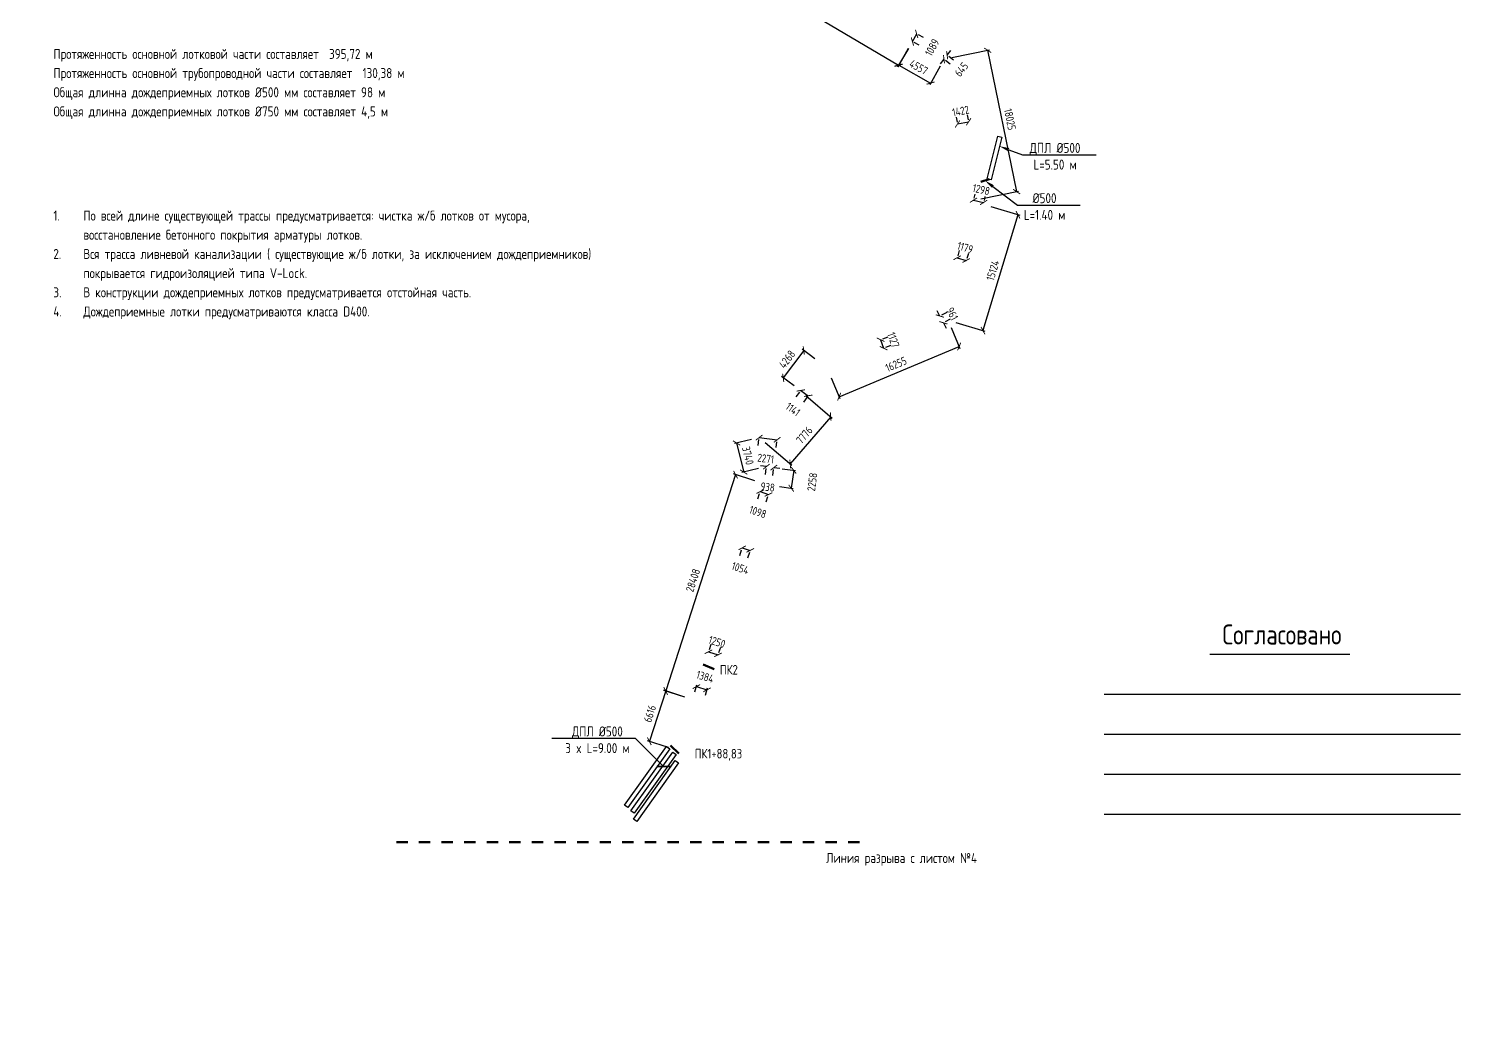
# Model space of a CAD drawing. Header units: millimetres. Extents: x 0 to 24353794, y -11289 to 22795266.
# Drawn here: x 24170700 to 24349576, y 22539837 to 22663999 of the extents above; entities that cross this region are included whole.
import ezdxf
from ezdxf import colors
from ezdxf.entities.mleader import LeaderData, LeaderLine
from ezdxf.math import Vec2, Vec3

# ---------------------------------------------------------------- set-up
doc = ezdxf.new("R2010")
doc.units = ezdxf.units.MM
doc.linetypes.add('Штриховая', pattern=[2822.222233, 1411.111116, -1411.111116])
for name, color, linetype, lineweight in [('В1', 140, 'Continuous', 40), ('Лотки К2', 30, 'Continuous', 30), ('Пикеты', 1, 'Continuous', 60), ('Труба К2', 7, 'Continuous', 60)]:
    doc.layers.add(name, color=color, linetype=linetype, lineweight=lineweight)
doc.layers.add('Выноски', color=7, linetype='Continuous')
doc.layers.add('ШРИФТЫ', color=7, linetype='Continuous')
doc.styles.add('GOST 2.304', font='GOST_type.ttf')
doc.styles.get("Standard").update_dxf_attribs({"font": 'arial.ttf'})
doc.dimstyles.new('STANDARD$0', dxfattribs={"dimscale": 100, "dimtxt": 2.5, "dimasz": 1, "dimexe": 0.5, "dimexo": 2, "dimgap": 1, "dimtad": 1, "dimdec": 0, "dimzin": 0, "dimdsep": 46, "dimtxsty": 'Standard', "dimblk1": 'OBLIQUE', "dimblk2": 'OBLIQUE', "dimsah": 1, "dimcen": 2, "dimadec": 0, "dimazin": 0, "dimtfac": 1, "dimtdec": 4, "dimtofl": 0, "dimtmove": 2, "dimatfit": 3, "dimldrblk": 'OBLIQUE', "dimfxl": 1, "dimtolj": 1, "dimtzin": 0, "dimarcsym": 0})

# ---------------------------------------------------------------- blocks, each defined once
blk = doc.blocks.new('_ArchTick')
at = {"color": 0, "linetype": 'ByBlock', "const_width": 0.15}
blk.add_lwpolyline([(-0.5, -0.5), (0.5, 0.5)], dxfattribs=at)
blk = doc.blocks.new('*D16')
at = {"color": 0, "lineweight": -2, "transparency": 16777216}
for p, q in [((24281120, 22662389), (24281648, 22663341)), ((24281968, 22661919), (24281339, 22662268)), ((24282495, 22662872), (24281867, 22663220))]:
    blk.add_line(p, q, dxfattribs=at)
at = {"color": 0, "lineweight": -2, "transparency": 16777216, "xscale": 750.0000000000001, "yscale": 750.0000000000001, "zscale": 750.0000000000001}
for p, rotation in [((24281648, 22663341), 61.02626521544851), ((24281120, 22662389), 241.0262652154485)]:
    blk.add_blockref('_ArchTick', p, dxfattribs=dict(at, rotation=rotation))
at = {"color": 0, "transparency": 16777216, "insert": (24283573, 22661653), "char_height": 1000, "attachment_point": 5, "rotation": 61.02627, "style": 'GOST 2.304'}
blk.add_mtext('\\A1;1089', dxfattribs=at)
blk = doc.blocks.new('_Oblique')
at = {"color": 0, "linetype": 'ByBlock', "lineweight": -2}
blk.add_line((-0.5, -0.5), (0.5, 0.5), dxfattribs=at)
blk = doc.blocks.new('*D17')
at = {"color": 0, "lineweight": -2, "transparency": 16777216}
for p, q in [((24285062, 22660176), (24284602, 22659583)), ((24285848, 22659566), (24285259, 22660023)), ((24285457, 22660686), (24285917, 22661278)), ((24286244, 22660076), (24285655, 22660532))]:
    blk.add_line(p, q, dxfattribs=at)
at = {"color": 0, "lineweight": -2, "transparency": 16777216, "xscale": 750.0000000000001, "yscale": 750.0000000000001, "zscale": 750.0000000000001}
for p, rotation in [((24285062, 22660176), 52.19922218006083), ((24285457, 22660686), 232.1992221800609)]:
    blk.add_blockref('_ArchTick', p, dxfattribs=dict(at, rotation=rotation))
at = {"color": 0, "transparency": 16777216, "insert": (24287237, 22658897), "char_height": 1000, "attachment_point": 5, "rotation": 52.19922, "style": 'GOST 2.304'}
blk.add_mtext('\\A1;645', dxfattribs=at)
blk = doc.blocks.new('*D18')
at = {"color": 0, "lineweight": -2, "transparency": 16777216}
for p, q in [((24286576, 22652948), (24286700, 22652331)), ((24287970, 22653230), (24288094, 22652612)), ((24286750, 22652086), (24288144, 22652367))]:
    blk.add_line(p, q, dxfattribs=at)
at = {"color": 0, "lineweight": -2, "transparency": 16777216, "xscale": 750.0000000000001, "yscale": 750.0000000000001, "zscale": 750.0000000000001}
for p, rotation in [((24288144, 22652367), 11.40677586926352), ((24286750, 22652086), 191.4067758692635)]:
    blk.add_blockref('_ArchTick', p, dxfattribs=dict(at, rotation=rotation))
at = {"color": 0, "transparency": 16777216, "insert": (24287150, 22653698), "char_height": 1000, "attachment_point": 5, "rotation": 11.40678, "style": 'GOST 2.304'}
blk.add_mtext('\\A1;1422', dxfattribs=at)
blk = doc.blocks.new('*D19')
at = {"color": 0, "lineweight": -2, "transparency": 16777216}
for p, q in [((24288750, 22642571), (24290016, 22642285)), ((24288919, 22643318), (24288806, 22642815)), ((24290185, 22643032), (24290072, 22642529))]:
    blk.add_line(p, q, dxfattribs=at)
at = {"color": 0, "lineweight": -2, "transparency": 16777216, "xscale": 750.0000000000001, "yscale": 750.0000000000001, "zscale": 750.0000000000001}
for p, rotation in [((24288750, 22642571), 167.2700864180438), ((24290016, 22642285), 347.2700864180438)]:
    blk.add_blockref('_ArchTick', p, dxfattribs=dict(at, rotation=rotation))
at = {"color": 0, "transparency": 16777216, "insert": (24289714, 22643892), "char_height": 1000, "attachment_point": 5, "rotation": 347.27009, "style": 'GOST 2.304'}
blk.add_mtext('\\A1;1298', dxfattribs=at)
blk = doc.blocks.new('*D20')
at = {"color": 0, "lineweight": -2, "transparency": 16777216}
for p, q in [((24286706, 22635370), (24287834, 22635028)), ((24286977, 22636265), (24286778, 22635610)), ((24288105, 22635923), (24287907, 22635268))]:
    blk.add_line(p, q, dxfattribs=at)
at = {"color": 0, "lineweight": -2, "transparency": 16777216, "xscale": 750.0000000000001, "yscale": 750.0000000000001, "zscale": 750.0000000000001}
for p, rotation in [((24286706, 22635370), 163.1334696628448), ((24287834, 22635028), 343.1334696628448)]:
    blk.add_blockref('_ArchTick', p, dxfattribs=dict(at, rotation=rotation))
at = {"color": 0, "transparency": 16777216, "insert": (24287705, 22636636), "char_height": 1000, "attachment_point": 5, "rotation": 343.13347, "style": 'GOST 2.304'}
blk.add_mtext('\\A1;1179', dxfattribs=at)
blk = doc.blocks.new('*D21')
at = {"color": 0, "lineweight": -2, "transparency": 16777216}
for p, q in [((24284541, 22628093), (24284190, 22628756)), ((24285404, 22628550), (24284762, 22628210)), ((24284990, 22627244), (24285341, 22626581)), ((24285853, 22627700), (24285211, 22627361))]:
    blk.add_line(p, q, dxfattribs=at)
at = {"color": 0, "lineweight": -2, "transparency": 16777216, "xscale": 750.0000000000001, "yscale": 750.0000000000001, "zscale": 750.0000000000001}
for p, rotation in [((24284541, 22628093), 297.8898632107067), ((24284990, 22627244), 117.8898632107068)]:
    blk.add_blockref('_ArchTick', p, dxfattribs=dict(at, rotation=rotation))
at = {"color": 0, "transparency": 16777216, "insert": (24286092, 22628370), "char_height": 1000, "attachment_point": 5, "rotation": 297.88986, "style": 'GOST 2.304'}
blk.add_mtext('\\A1;961', dxfattribs=at)
blk = doc.blocks.new('*D22')
at = {"color": 0, "lineweight": -2, "transparency": 16777216}
for p, q in [((24277137, 22625132), (24277515, 22624070)), ((24278053, 22625458), (24277373, 22625216)), ((24278430, 22624396), (24277751, 22624154))]:
    blk.add_line(p, q, dxfattribs=at)
at = {"color": 0, "lineweight": -2, "transparency": 16777216, "xscale": 750.0000000000001, "yscale": 750.0000000000001, "zscale": 750.0000000000001}
for p, rotation in [((24277137, 22625132), 109.5762477072128), ((24277515, 22624070), 289.5762477072128)]:
    blk.add_blockref('_ArchTick', p, dxfattribs=dict(at, rotation=rotation))
at = {"color": 0, "transparency": 16777216, "insert": (24278740, 22625104), "char_height": 1000, "attachment_point": 5, "rotation": 289.57625, "style": 'GOST 2.304'}
blk.add_mtext('\\A1;1127', dxfattribs=at)
blk = doc.blocks.new('*D23')
at = {"color": 0, "lineweight": -2, "transparency": 16777216}
for p, q in [((24266603, 22617982), (24267036, 22618589)), ((24267181, 22618793), (24268110, 22618131)), ((24267531, 22617320), (24267964, 22617927))]:
    blk.add_line(p, q, dxfattribs=at)
at = {"color": 0, "lineweight": -2, "transparency": 16777216, "xscale": 750.0000000000001, "yscale": 750.0000000000001, "zscale": 750.0000000000001}
for p, rotation in [((24267181, 22618793), 144.5166799097539), ((24268110, 22618131), 324.5166799097539)]:
    blk.add_blockref('_ArchTick', p, dxfattribs=dict(at, rotation=rotation))
at = {"color": 0, "transparency": 16777216, "insert": (24266193, 22616425), "char_height": 1000, "attachment_point": 5, "rotation": 324.51668, "style": 'GOST 2.304'}
blk.add_mtext('\\A1;1141', dxfattribs=at)
blk = doc.blocks.new('*D24')
at = {"color": 0, "lineweight": -2, "transparency": 16777216}
for p, q in [((24261851, 22611932), (24261939, 22612658)), ((24261970, 22612906), (24264224, 22612632)), ((24264105, 22611658), (24264194, 22612384))]:
    blk.add_line(p, q, dxfattribs=at)
at = {"color": 0, "lineweight": -2, "transparency": 16777216, "xscale": 750.0000000000001, "yscale": 750.0000000000001, "zscale": 750.0000000000001}
for p, rotation in [((24261970, 22612906), 173.058284002889), ((24264224, 22612632), 353.058284002889)]:
    blk.add_blockref('_ArchTick', p, dxfattribs=dict(at, rotation=rotation))
at = {"color": 0, "transparency": 16777216, "insert": (24262794, 22610285), "char_height": 1000, "attachment_point": 5, "rotation": 353.05828, "style": 'GOST 2.304'}
blk.add_mtext('\\A1;2271', dxfattribs=at)
blk = doc.blocks.new('*D25')
at = {"color": 0, "lineweight": -2, "transparency": 16777216}
for p, q in [((24262869, 22609270), (24262125, 22609360)), ((24262750, 22608290), (24262839, 22609022)), ((24263682, 22608177), (24263771, 22608908)), ((24263801, 22609156), (24264545, 22609066))]:
    blk.add_line(p, q, dxfattribs=at)
at = {"color": 0, "lineweight": -2, "transparency": 16777216, "xscale": 750.0000000000001, "yscale": 750.0000000000001, "zscale": 750.0000000000001}
for p, rotation in [((24262869, 22609270), 353.0582840029051), ((24263801, 22609156), 173.0582840029052)]:
    blk.add_blockref('_ArchTick', p, dxfattribs=dict(at, rotation=rotation))
at = {"color": 0, "transparency": 16777216, "insert": (24263033, 22606729), "char_height": 1000, "attachment_point": 5, "rotation": 353.05828, "style": 'GOST 2.304'}
blk.add_mtext('\\A1;938', dxfattribs=at)
blk = doc.blocks.new('*D26')
at = {"color": 0, "lineweight": -2, "transparency": 16777216}
for p, q in [((24261787, 22605230), (24262023, 22605916)), ((24262105, 22606153), (24263143, 22605795)), ((24262825, 22604873), (24263061, 22605559))]:
    blk.add_line(p, q, dxfattribs=at)
at = {"color": 0, "lineweight": -2, "transparency": 16777216, "xscale": 750.0000000000001, "yscale": 750.0000000000001, "zscale": 750.0000000000001}
for p, rotation in [((24262105, 22606153), 161.004265954888), ((24263143, 22605795), 341.004265954888)]:
    blk.add_blockref('_ArchTick', p, dxfattribs=dict(at, rotation=rotation))
at = {"color": 0, "transparency": 16777216, "insert": (24261809, 22603608), "char_height": 1000, "attachment_point": 5, "rotation": 341.00427, "style": 'GOST 2.304'}
blk.add_mtext('\\A1;1098', dxfattribs=at)
blk = doc.blocks.new('*D27')
at = {"color": 0, "lineweight": -2, "transparency": 16777216}
for p, q in [((24259556, 22598184), (24259780, 22598892)), ((24259855, 22599130), (24260860, 22598812)), ((24260560, 22597866), (24260784, 22598574))]:
    blk.add_line(p, q, dxfattribs=at)
at = {"color": 0, "lineweight": -2, "transparency": 16777216, "xscale": 750.0000000000001, "yscale": 750.0000000000001, "zscale": 750.0000000000001}
for p, rotation in [((24259855, 22599130), 162.4347204935371), ((24260860, 22598812), 342.4347204935371)]:
    blk.add_blockref('_ArchTick', p, dxfattribs=dict(at, rotation=rotation))
at = {"color": 0, "transparency": 16777216, "insert": (24259603, 22596587), "char_height": 1000, "attachment_point": 5, "rotation": 342.43472, "style": 'GOST 2.304'}
blk.add_mtext('\\A1;1054', dxfattribs=at)
blk = doc.blocks.new('*D28')
at = {"color": 0, "lineweight": -2, "transparency": 16777216}
for p, q in [((24255933, 22587049), (24255716, 22586377)), ((24257122, 22586665), (24256906, 22585994)), ((24255640, 22586140), (24256829, 22585756))]:
    blk.add_line(p, q, dxfattribs=at)
at = {"color": 0, "lineweight": -2, "transparency": 16777216, "xscale": 750.0000000000001, "yscale": 750.0000000000001, "zscale": 750.0000000000001}
for p, rotation in [((24255640, 22586140), 162.1194302826839), ((24256829, 22585756), 342.1194302826839)]:
    blk.add_blockref('_ArchTick', p, dxfattribs=dict(at, rotation=rotation))
at = {"color": 0, "transparency": 16777216, "insert": (24256695, 22587376), "char_height": 1000, "attachment_point": 5, "rotation": 342.11943, "style": 'GOST 2.304'}
blk.add_mtext('\\A1;1250', dxfattribs=at)
blk = doc.blocks.new('*D29')
at = {"color": 0, "lineweight": -2, "transparency": 16777216}
for p, q in [((24253923, 22581123), (24254195, 22582024)), ((24254123, 22581785), (24255448, 22581385)), ((24255248, 22580723), (24255520, 22581625))]:
    blk.add_line(p, q, dxfattribs=at)
at = {"color": 0, "lineweight": -2, "transparency": 16777216, "xscale": 750.0000000000001, "yscale": 750.0000000000001, "zscale": 750.0000000000001}
for p, rotation in [((24254123, 22581785), 163.224765476783), ((24255448, 22581385), 343.224765476783)]:
    blk.add_blockref('_ArchTick', p, dxfattribs=dict(at, rotation=rotation))
at = {"color": 0, "transparency": 16777216, "insert": (24255218, 22583022), "char_height": 1000, "attachment_point": 5, "rotation": 343.22477, "style": 'GOST 2.304'}
blk.add_mtext('\\A1;1384', dxfattribs=at)
blk = doc.blocks.new('*D47')
at = {"color": 0, "lineweight": -2, "transparency": 16777216}
for p, q in [((24247650, 22680969), (24246297, 22678673)), ((24246424, 22678889), (24279388, 22659451)), ((24280615, 22661532), (24279261, 22659236))]:
    blk.add_line(p, q, dxfattribs=at)
at = {"color": 0, "lineweight": -2, "transparency": 16777216, "xscale": 750, "yscale": 750, "zscale": 750}
for p, rotation in [((24246424, 22678889), 149.4747441770796), ((24279388, 22659451), 329.4747441770796)]:
    blk.add_blockref('_ArchTick', p, dxfattribs=dict(at, rotation=rotation))
at = {"color": 0, "transparency": 16777216, "insert": (24263414, 22670032), "char_height": 1000, "attachment_point": 5, "rotation": 329.47474, "style": 'GOST 2.304'}
blk.add_mtext('\\A1;38269', dxfattribs=at)
blk = doc.blocks.new('*D48')
at = {"color": 0, "lineweight": -2, "transparency": 16777216}
for p, q in [((24280595, 22661529), (24279293, 22659199)), ((24279415, 22659417), (24283394, 22657194)), ((24284574, 22659305), (24283272, 22656976))]:
    blk.add_line(p, q, dxfattribs=at)
at = {"color": 0, "lineweight": -2, "transparency": 16777216, "xscale": 750, "yscale": 750, "zscale": 750}
for p, rotation in [((24279415, 22659417), 150.8044327422705), ((24283394, 22657194), 330.8044327422705)]:
    blk.add_blockref('_ArchTick', p, dxfattribs=dict(at, rotation=rotation))
at = {"color": 0, "transparency": 16777216, "insert": (24281892, 22659179), "char_height": 1000, "attachment_point": 5, "rotation": 330.80443, "style": 'GOST 2.304'}
blk.add_mtext('\\A1;4557', dxfattribs=at)
blk = doc.blocks.new('*D49')
at = {"color": 0, "lineweight": -2, "transparency": 16777216}
for p, q in [((24286038, 22660379), (24290763, 22661346)), ((24290518, 22661295), (24294129, 22643636)), ((24289649, 22642720), (24294374, 22643686))]:
    blk.add_line(p, q, dxfattribs=at)
at = {"color": 0, "lineweight": -2, "transparency": 16777216, "xscale": 750, "yscale": 750, "zscale": 750}
for p, rotation in [((24290518, 22661295), 101.5586170166532), ((24294129, 22643636), 281.5586170166532)]:
    blk.add_blockref('_ArchTick', p, dxfattribs=dict(at, rotation=rotation))
at = {"color": 0, "transparency": 16777216, "insert": (24293304, 22652666), "char_height": 1000, "attachment_point": 5, "rotation": 281.55862, "style": 'GOST 2.304'}
blk.add_mtext('\\A1;18025', dxfattribs=at)
blk = doc.blocks.new('*D50')
at = {"color": 0, "lineweight": -2, "transparency": 16777216}
for p, q in [((24294308, 22640744), (24289933, 22626267)), ((24290922, 22641768), (24294547, 22640672)), ((24286547, 22627290), (24290172, 22626194))]:
    blk.add_line(p, q, dxfattribs=at)
at = {"color": 0, "lineweight": -2, "transparency": 16777216, "xscale": 750, "yscale": 750, "zscale": 750}
for p, rotation in [((24294308, 22640744), 73.1854643779823), ((24289933, 22626267), 253.1854643779823)]:
    blk.add_blockref('_ArchTick', p, dxfattribs=dict(at, rotation=rotation))
at = {"color": 0, "transparency": 16777216, "insert": (24291163, 22633795), "char_height": 1000, "attachment_point": 5, "rotation": 73.18546, "style": 'GOST 2.304'}
blk.add_mtext('\\A1;15124', dxfattribs=at)
blk = doc.blocks.new('*D51')
at = {"color": 0, "lineweight": -2, "transparency": 16777216}
for p, q in [((24285963, 22626661), (24287055, 22624052)), ((24271963, 22618008), (24286958, 22624283)), ((24270968, 22620386), (24272060, 22617777))]:
    blk.add_line(p, q, dxfattribs=at)
at = {"color": 0, "lineweight": -2, "transparency": 16777216, "xscale": 750, "yscale": 750, "zscale": 750}
for p, rotation in [((24286958, 22624283), 22.70798403307868), ((24271963, 22618008), 202.7079840330786)]:
    blk.add_blockref('_ArchTick', p, dxfattribs=dict(at, rotation=rotation))
at = {"color": 0, "transparency": 16777216, "insert": (24279075, 22622068), "char_height": 1000, "attachment_point": 5, "rotation": 22.70798, "style": 'GOST 2.304'}
blk.add_mtext('\\A1;16255', dxfattribs=at)
blk = doc.blocks.new('*D52')
at = {"color": 0, "lineweight": -2, "transparency": 16777216}
for p, q in [((24267542, 22623789), (24264974, 22620379)), ((24268909, 22622759), (24267342, 22623939)), ((24266342, 22619350), (24264775, 22620530))]:
    blk.add_line(p, q, dxfattribs=at)
at = {"color": 0, "lineweight": -2, "transparency": 16777216, "xscale": 750, "yscale": 750, "zscale": 750}
for p, rotation in [((24267542, 22623789), 53.02107707786844), ((24264974, 22620379), 233.0210770778684)]:
    blk.add_blockref('_ArchTick', p, dxfattribs=dict(at, rotation=rotation))
at = {"color": 0, "transparency": 16777216, "insert": (24265458, 22622686), "char_height": 1000, "attachment_point": 5, "rotation": 53.02108, "style": 'GOST 2.304'}
blk.add_mtext('\\A1;4268', dxfattribs=at)
blk = doc.blocks.new('*D53')
at = {"color": 0, "lineweight": -2, "transparency": 16777216}
for p, q in [((24267789, 22618181), (24271097, 22615349)), ((24270907, 22615512), (24265849, 22609605)), ((24262732, 22612274), (24266039, 22609442))]:
    blk.add_line(p, q, dxfattribs=at)
at = {"color": 0, "lineweight": -2, "transparency": 16777216, "xscale": 750, "yscale": 750, "zscale": 750}
for p, rotation in [((24270907, 22615512), 49.42947965298101), ((24265849, 22609605), 229.4294796529811)]:
    blk.add_blockref('_ArchTick', p, dxfattribs=dict(at, rotation=rotation))
at = {"color": 0, "transparency": 16777216, "insert": (24267618, 22613209), "char_height": 1000, "attachment_point": 5, "rotation": 49.42948, "style": 'GOST 2.304'}
blk.add_mtext('\\A1;7776', dxfattribs=at)
blk = doc.blocks.new('*D54')
at = {"color": 0, "lineweight": -2, "transparency": 16777216}
for p, q in [((24261011, 22612679), (24258908, 22612164)), ((24259151, 22612224), (24260040, 22608591)), ((24261900, 22609045), (24259797, 22608531))]:
    blk.add_line(p, q, dxfattribs=at)
at = {"color": 0, "lineweight": -2, "transparency": 16777216, "xscale": 750, "yscale": 750, "zscale": 750}
for p, rotation in [((24259151, 22612224), 103.747726262538), ((24260040, 22608591), 283.747726262538)]:
    blk.add_blockref('_ArchTick', p, dxfattribs=dict(at, rotation=rotation))
at = {"color": 0, "transparency": 16777216, "insert": (24260567, 22610645), "char_height": 1000, "attachment_point": 5, "rotation": 283.74773, "style": 'GOST 2.304'}
blk.add_mtext('\\A1;3740', dxfattribs=at)
blk = doc.blocks.new('*D55')
at = {"color": 0, "lineweight": -2, "transparency": 16777216}
for p, q in [((24264826, 22609016), (24266528, 22608783)), ((24266281, 22608817), (24265974, 22606579)), ((24264519, 22606779), (24266221, 22606545))]:
    blk.add_line(p, q, dxfattribs=at)
at = {"color": 0, "lineweight": -2, "transparency": 16777216, "xscale": 750, "yscale": 750, "zscale": 750}
for p, rotation in [((24266281, 22608817), 82.18863767238543), ((24265974, 22606579), 262.1886376723854)]:
    blk.add_blockref('_ArchTick', p, dxfattribs=dict(at, rotation=rotation))
at = {"color": 0, "transparency": 16777216, "insert": (24268606, 22607358), "char_height": 1000, "attachment_point": 5, "rotation": 82.18864, "style": 'GOST 2.304'}
blk.add_mtext('\\A1;2258', dxfattribs=at)
blk = doc.blocks.new('*D56')
at = {"color": 0, "lineweight": -2, "transparency": 16777216}
for p, q in [((24259017, 22608279), (24250290, 22581245)), ((24261411, 22607507), (24258780, 22608356)), ((24252683, 22580473), (24250052, 22581322))]:
    blk.add_line(p, q, dxfattribs=at)
at = {"color": 0, "lineweight": -2, "transparency": 16777216, "xscale": 750, "yscale": 750, "zscale": 750}
for p, rotation in [((24259017, 22608279), 72.10779726921837), ((24250290, 22581245), 252.1077972692184)]:
    blk.add_blockref('_ArchTick', p, dxfattribs=dict(at, rotation=rotation))
at = {"color": 0, "transparency": 16777216, "insert": (24253701, 22595070), "char_height": 1000, "attachment_point": 5, "rotation": 72.1078, "style": 'GOST 2.304'}
blk.add_mtext('\\A1;28408', dxfattribs=at)
blk = doc.blocks.new('*D57')
at = {"color": 0, "lineweight": -2, "transparency": 16777216}
for p, q in [((24252684, 22580474), (24250051, 22581327)), ((24250289, 22581250), (24248251, 22574956)), ((24250645, 22574180), (24248013, 22575033))]:
    blk.add_line(p, q, dxfattribs=at)
at = {"color": 0, "lineweight": -2, "transparency": 16777216, "xscale": 750, "yscale": 750, "zscale": 750}
for p, rotation in [((24250289, 22581250), 72.05568866963142), ((24248251, 22574956), 252.0556886696314)]:
    blk.add_blockref('_ArchTick', p, dxfattribs=dict(at, rotation=rotation))
at = {"color": 0, "transparency": 16777216, "insert": (24248318, 22578411), "char_height": 1000, "attachment_point": 5, "rotation": 72.05569, "style": 'GOST 2.304'}
blk.add_mtext('\\A1;6616', dxfattribs=at)

msp = doc.modelspace()

# ---------------------------------------------------------------- linework, layer by layer
at = {"color": 1, "linetype": 'Штриховая', "lineweight": 50}
msp.add_line((24216644.9, 22562352.9, 115163), (24274518.6, 22562352.9, 115163), dxfattribs=at)
at = {"layer": 'Лотки К2'}
for points in [[(24292273.9, 22650453.2), (24290939.5, 22645117.6), (24290454.4, 22645238.9), (24291788.9, 22650574.5)], [(24245166.2, 22566959.8), (24250394.3, 22574285.6), (24250801.3, 22573995.1), (24245573.2, 22566669.4)], [(24245955.1, 22566253.6), (24251183.2, 22573579.3), (24251590.2, 22573288.8), (24246362.1, 22565963.1)], [(24246267.3, 22565218.8), (24251495.5, 22572544.5), (24251902.5, 22572254.1), (24246674.3, 22564928.3)]]:
    msp.add_lwpolyline(points, close=True, dxfattribs=at)
at = {"layer": 'Пикеты', "color": 240, "lineweight": 70, "true_color": 0xed1f24}
for p, q in [((24256336.6, 22583985.5), (24254991.3, 22584530.9)), ((24251935.5, 22573418.2), (24250908.2, 22574443.8))]:
    msp.add_line(p, q, dxfattribs=at)
at = {"layer": 'Труба К2'}
msp.add_line((24290696.9, 22645178.2), (24289655.4, 22644875.6), dxfattribs=at)

# ---------------------------------------------------------------- texts
at = {"insert": (24270336.9, 22561018.5), "char_height": 1250, "attachment_point": 1, "rotation": 359.898905, "style": 'GOST 2.304'}
msp.add_mtext_dynamic_manual_height_columns('Линия разрыва с листом №4', width=25694.826, gutter_width=12.5, heights=[0], dxfattribs=at)
at = {"layer": 'Пикеты', "style": 'GOST 2.304'}
for s, p in [('ПК2', (24257051.7, 22583291.3, -228747)), ('ПК1+88,83', (24253910.2, 22572808.2, -228747))]:
    msp.add_text(s, height=1200, dxfattribs=at).set_placement(p)
at = {"layer": 'ШРИФТЫ', "lineweight": 30, "ltscale": 100, "char_height": 1250, "attachment_point": 1, "line_spacing_factor": 1.15, "style": 'GOST 2.304'}
for s, insert in [('Протяженность основной лотковой части составляет  395,72 м\\PПротяженность основной трубопроводной части составляет  130,38 м\\PОбщая длинна дождеприемных лотков %%C500 мм составляет 98 м \\PОбщая длинна дождеприемных лотков %%C750 мм составляет 4,5 м ', (24173805.7, 22661464)), ('\\pi-3750,l5000,t5000;1.^IПо всей длине существующей трассы предусматривается: чистка ж/б лотков от мусора, восстановление бетонного покрытия арматуры лотков.\\P2.^IВся трасса ливневой канализации ( существующие ж/б лотки, за исключением дождеприемников) покрывается гидроизоляцией типа V-Lock.\\P3.^IВ конструкции дождеприемных лотков предусматривается отстойная часть.\\P4.^IДождеприемные лотки предусматриваются класса D400.', (24172542.4, 22641262.8))]:
    msp.add_mtext_dynamic_manual_height_columns(s, width=70431.321, gutter_width=1250, heights=[24133.9], dxfattribs=dict(at, insert=insert))

# ---------------------------------------------------------------- dimensions: what is measured, and where the dimension line sits
for p1, p2, distance, override, picture, middle in [((24248158.3, 22681830.6), (24281123.1, 22662393.3), -3415.4, {"dimscale": 500, "dimtxt": 2, "dimasz": 1.5, "dimtxsty": 'GOST 2.304', "dimblk1": 'ArchTick', "dimblk2": 'ArchTick', "dimatfit": 2}, '*D47', (24263414.4, 22670032.3)), ((24281092.9, 22662403.9), (24281620.3, 22663356.3), -31.5, {"dimscale": 500, "dimtxt": 2, "dimasz": 1.5, "dimtxsty": 'GOST 2.304', "dimblk1": 'ArchTick', "dimblk2": 'ArchTick'}, '*D16', (24283573.2, 22661652.8)), ((24281083, 22662401.5), (24285061.5, 22660178.4), -3419.1, {"dimscale": 500, "dimtxt": 2, "dimasz": 1.5, "dimtxsty": 'GOST 2.304', "dimblk1": 'ArchTick', "dimblk2": 'ArchTick', "dimatfit": 2}, '*D48', (24281892.4, 22659178.6)), ((24285057.9, 22660178.9), (24285453.4, 22660688.7), -4.9, {"dimscale": 500, "dimtxt": 2, "dimasz": 1.5, "dimtxsty": 'GOST 2.304', "dimblk1": 'ArchTick', "dimblk2": 'ArchTick'}, '*D17', (24287236.6, 22658897.2)), ((24285057.9, 22660178.9), (24288669.6, 22642519.7), 5572.7, {"dimscale": 500, "dimtxt": 2, "dimasz": 1.5, "dimtxsty": 'GOST 2.304', "dimblk1": 'ArchTick', "dimblk2": 'ArchTick', "dimatfit": 2}, '*D49', (24293303.9, 22652666.4)), ((24286773.4, 22651968.2), (24288167.7, 22652249.5), 120.2, {"dimscale": 500, "dimtxt": 2, "dimasz": 1.5, "dimtxsty": 'GOST 2.304', "dimblk1": 'ArchTick', "dimblk2": 'ArchTick'}, '*D18', (24287150, 22653697.7)), ((24288698.9, 22642342.9), (24289964.9, 22642056.9), 233.6, {"dimscale": 500, "dimtxt": 2, "dimasz": 1.5, "dimtxsty": 'GOST 2.304', "dimblk1": 'ArchTick', "dimblk2": 'ArchTick'}, '*D19', (24289714.2, 22643891.9)), ((24289964.9, 22642056.9), (24285589.8, 22627579.2), 4537, {"dimscale": 500, "dimtxt": 2, "dimasz": 1.5, "dimtxsty": 'GOST 2.304', "dimblk1": 'ArchTick', "dimblk2": 'ArchTick', "dimatfit": 2}, '*D50', (24291162.5, 22633795.1)), ((24286686.7, 22635307.9), (24287815, 22634965.9), 65.3, {"dimscale": 500, "dimtxt": 2, "dimasz": 1.5, "dimtxsty": 'GOST 2.304', "dimblk1": 'ArchTick', "dimblk2": 'ArchTick'}, '*D20', (24287705.2, 22636635.5)), ((24284519.9, 22628081.9), (24284969.5, 22627232.5), 23.7, {"dimscale": 500, "dimtxt": 2, "dimasz": 1.5, "dimtxsty": 'GOST 2.304', "dimblk1": 'ArchTick', "dimblk2": 'ArchTick'}, '*D21', (24286092.4, 22628370.4)), ((24270581.9, 22621308.9), (24285576.9, 22627583.9), -3578.5, {"dimscale": 500, "dimtxt": 2, "dimasz": 1.5, "dimtxsty": 'GOST 2.304', "dimblk1": 'ArchTick', "dimblk2": 'ArchTick', "dimatfit": 2}, '*D51', (24279074.5, 22622068.4)), ((24277110.4, 22625122.7), (24277488.1, 22624060.6), 28.7, {"dimscale": 500, "dimtxt": 2, "dimasz": 1.5, "dimtxsty": 'GOST 2.304', "dimblk1": 'ArchTick', "dimblk2": 'ArchTick'}, '*D22', (24278740.3, 22625104.1)), ((24269707.9, 22622157.7), (24267140.5, 22618748.1), -2711.8, {"dimscale": 500, "dimtxt": 2, "dimasz": 1.5, "dimtxsty": 'GOST 2.304', "dimblk1": 'ArchTick', "dimblk2": 'ArchTick', "dimatfit": 2}, '*D52', (24265458.5, 22622686)), ((24267183.1, 22618796), (24268111.9, 22618133.9), -4.1, {"dimscale": 500, "dimtxt": 2, "dimasz": 1.5, "dimtxsty": 'GOST 2.304', "dimblk1": 'ArchTick', "dimblk2": 'ArchTick'}, '*D23', (24266193.4, 22616425)), ((24267029.4, 22618831.7), (24261971.9, 22612924.9), 5104.5, {"dimscale": 500, "dimtxt": 2, "dimasz": 1.5, "dimtxsty": 'GOST 2.304', "dimblk1": 'ArchTick', "dimblk2": 'ArchTick', "dimatfit": 2}, '*D53', (24267618, 22613209.3)), ((24261982.1, 22612916.2), (24262870.9, 22609283.1), -2914.3, {"dimscale": 500, "dimtxt": 2, "dimasz": 1.5, "dimtxsty": 'GOST 2.304', "dimblk1": 'ArchTick', "dimblk2": 'ArchTick', "dimatfit": 2}, '*D54', (24260567.4, 22610644.8)), ((24261971.9, 22612924.9), (24264226.2, 22612650.4), -18.5, {"dimscale": 500, "dimtxt": 2, "dimasz": 1.5, "dimtxsty": 'GOST 2.304', "dimblk1": 'ArchTick', "dimblk2": 'ArchTick'}, '*D24', (24262794.4, 22610285.4)), ((24262362.4, 22607199.4), (24253634.7, 22580165.4), -3514.9, {"dimscale": 500, "dimtxt": 2, "dimasz": 1.5, "dimtxsty": 'GOST 2.304', "dimblk1": 'ArchTick', "dimblk2": 'ArchTick', "dimatfit": 2}, '*D56', (24253701.3, 22595069.7)), ((24262870.9, 22609283.1), (24263802.5, 22609169.7), -13.5, {"dimscale": 500, "dimtxt": 2, "dimasz": 1.5, "dimtxsty": 'GOST 2.304', "dimblk1": 'ArchTick', "dimblk2": 'ArchTick'}, '*D25', (24263032.7, 22606729.2)), ((24263834.9, 22609152.2), (24263527.9, 22606914.9), 2468.8, {"dimscale": 500, "dimtxt": 2, "dimasz": 1.5, "dimtxsty": 'GOST 2.304', "dimblk1": 'ArchTick', "dimblk2": 'ArchTick', "dimatfit": 2}, '*D55', (24268606.2, 22607357.9)), ((24262112.5, 22606175.6), (24263150.4, 22605818.3), -24.2, {"dimscale": 500, "dimtxt": 2, "dimasz": 1.5, "dimtxsty": 'GOST 2.304', "dimblk1": 'ArchTick', "dimblk2": 'ArchTick'}, '*D26', (24261809.2, 22603608.2)), ((24259857.8, 22599137.7), (24260862.2, 22598819.8), -8.1, {"dimscale": 500, "dimtxt": 2, "dimasz": 1.5, "dimtxsty": 'GOST 2.304', "dimblk1": 'ArchTick', "dimblk2": 'ArchTick'}, '*D27', (24259602.8, 22596586.6)), ((24255626, 22586097.3), (24256815.4, 22585713.6), 44.4, {"dimscale": 500, "dimtxt": 2, "dimasz": 1.5, "dimtxsty": 'GOST 2.304', "dimblk1": 'ArchTick', "dimblk2": 'ArchTick'}, '*D28', (24256695.1, 22587375.9)), ((24253634.7, 22580165.4), (24254959.6, 22579766), 1691.4, {"dimscale": 500, "dimtxt": 2, "dimasz": 1.5, "dimtxsty": 'GOST 2.304', "dimblk1": 'ArchTick', "dimblk2": 'ArchTick'}, '*D29', (24255218.4, 22583021.7)), ((24253634.9, 22580166), (24251596.7, 22573872.2), -3517.2, {"dimscale": 500, "dimtxt": 2, "dimasz": 1.5, "dimtxsty": 'GOST 2.304', "dimblk1": 'ArchTick', "dimblk2": 'ArchTick', "dimatfit": 2}, '*D57', (24248317.6, 22578411))]:
    dim = msp.add_aligned_dim(p1=p1, p2=p2, distance=distance, dimstyle='STANDARD$0', override=override)
    dim.commit()
    dim.dimension.update_dxf_attribs({"geometry": picture, "text_midpoint": middle})

# ---------------------------------------------------------------- leaders
at = {"layer": 'Выноски', "color": 0, "lineweight": -2}
ml = msp.add_multileader_mtext('Standard', dxfattribs=at)
ml.set_content('{\\C0;ДПЛ %%C500\\PL=5.50 м}', color=5, style='GOST 2.304')
ml.set_leader_properties(lineweight=-3)
ml.build(insert=Vec2(0, 0))
ml.multileader.update_dxf_attribs({"text_left_attachment_type": 6, "text_right_attachment_type": 6, "dogleg_length": 1, "arrow_head_size": 1250, "scale": 500})
ctx = ml.context
ctx.base_point, ctx.scale, ctx.char_height, ctx.arrow_head_size, ctx.landing_gap_size, ctx.plane_origin = Vec3(24294967.2, 22648223.1), 500, 1250, 1250, 900, Vec3(24293730, 22624498.7)
ctx.left_attachment, ctx.right_attachment, ctx.text_align_type = 6, 6, 1
notes = []
notes.append((ctx, [(0, (1, 1, 0), (24294867.4, 22648223.1), (1, 0), 99.8, [(1, [(24291976.2, 22649309.9)], 0, [])])]))
ctx.mtext.insert, ctx.mtext.alignment, ctx.mtext.flow_direction = Vec3(24298936.4, 22649723.1), 2, 5
ml = msp.add_multileader_mtext('Standard', dxfattribs=at)
ml.set_content('{\\C0;%%C500\\PL=1.40 м}', color=5, style='GOST 2.304')
ml.set_leader_properties(lineweight=-3)
ml.build(insert=Vec2(0, 0))
ml.multileader.update_dxf_attribs({"text_left_attachment_type": 6, "text_right_attachment_type": 6, "dogleg_length": 1, "arrow_head_size": 1250, "scale": 500})
ctx = ml.context
ctx.base_point, ctx.scale, ctx.char_height, ctx.arrow_head_size, ctx.landing_gap_size, ctx.plane_origin = Vec3(24294328, 22641940.5), 500, 1250, 1250, 900, Vec3(24291929.9, 22620215.7)
ctx.left_attachment, ctx.right_attachment, ctx.text_align_type = 6, 6, 1
notes.append((ctx, [(0, (1, 1, 0), (24294228.2, 22641940.5), (1, 0), 99.8, [(1, [(24290176.2, 22645026.9)], 0, [])])]))
ctx.mtext.insert, ctx.mtext.alignment, ctx.mtext.flow_direction = Vec3(24297626.6, 22643440.5), 2, 5
ml = msp.add_multileader_mtext('Standard', dxfattribs=at)
ml.set_content('{\\C0;ДПЛ %%C500\\P3 x L=9.00 м}', color=5, style='GOST 2.304')
ml.set_leader_properties(lineweight=-3)
ml.set_arrow_properties(name='ARCHTICK')
ml.build(insert=Vec2(0, 0))
ml.multileader.update_dxf_attribs({"text_left_attachment_type": 6, "text_right_attachment_type": 6, "dogleg_length": 1, "arrow_head_size": 1250, "scale": 500})
ctx = ml.context
ctx.base_point, ctx.scale, ctx.char_height, ctx.arrow_head_size, ctx.landing_gap_size, ctx.plane_origin = Vec3(24237102.3, 22575309.8, 105124), 500, 1250, 1250, 900, Vec3(24238040.4, 22549249.4, 105124)
ctx.left_attachment, ctx.right_attachment, ctx.text_align_type = 6, 6, 1
notes.append((ctx, [(1, (1, 1, 0), (24246513.7, 22575309.8, 105124), (-1, 0), 99.8, [(1, [(24250038.1, 22571802.1, 105124)], 0, [])])]))
ctx.mtext.insert, ctx.mtext.alignment, ctx.mtext.flow_direction = Vec3(24241758.1, 22576809.8, 105124), 2, 5
for ctx, leaders in notes:
    for number, flags, end, landing, length, lines in leaders:
        leader = LeaderData()
        leader.index, (leader.has_last_leader_line, leader.has_dogleg_vector, leader.attachment_direction) = number, flags
        leader.last_leader_point, leader.dogleg_vector, leader.dogleg_length = Vec3(end), Vec3(landing), length
        for number, points, colour, breaks in lines:
            line = LeaderLine()
            line.index, line.vertices, line.color, line.breaks = number, Vec3.list(points), colors.encode_raw_color(colour), breaks
            leader.lines.append(line)
        ctx.leaders.append(leader)

# ---------------------------------------------------------------- next in the draw order: leaders
at = {"layer": 'В1', "color": 0, "linetype": 'ByBlock', "lineweight": -3}
ml = msp.add_multileader_mtext('Standard', dxfattribs=at)
ml.set_content('{\\C0;Согласовано}', color=5, style='GOST 2.304')
ml.set_leader_properties(lineweight=-3)
ml.build(insert=Vec2(0, 0))
ml.multileader.update_dxf_attribs({"text_left_attachment_type": 6, "text_right_attachment_type": 6, "dogleg_length": 1, "arrow_head_size": 1250, "scale": 500})
ctx = ml.context
ctx.base_point, ctx.scale, ctx.char_height, ctx.arrow_head_size, ctx.landing_gap_size, ctx.plane_origin = Vec3(24318694.4, 22586548.4), 500, 2500, 1250, 900, Vec3(24337935.8, 22583279)
ctx.left_attachment, ctx.right_attachment, ctx.text_align_type = 6, 6, 1
notes = []
notes.append((ctx, [(0, (0, 0, 0), (0, 0), (1, 0), 1, [])]))
ctx.mtext.insert, ctx.mtext.alignment, ctx.mtext.flow_direction = Vec3(24327278.4, 22589548.4), 2, 5
ctx.mtext.has_bg_fill, ctx.mtext.bg_color, ctx.mtext.bg_scale_factor, ctx.mtext.bg_transparency, ctx.mtext.use_window_bg_color = 1, -1027028792, 1.5, 0, 1
for ctx, leaders in notes:
    for number, flags, end, landing, length, lines in leaders:
        leader = LeaderData()
        leader.index, (leader.has_last_leader_line, leader.has_dogleg_vector, leader.attachment_direction) = number, flags
        leader.last_leader_point, leader.dogleg_vector, leader.dogleg_length = Vec3(end), Vec3(landing), length
        for number, points, colour, breaks in lines:
            line = LeaderLine()
            line.index, line.vertices, line.color, line.breaks = number, Vec3.list(points), colors.encode_raw_color(colour), breaks
            leader.lines.append(line)
        ctx.leaders.append(leader)

# ---------------------------------------------------------------- next in the draw order: linework, layer by layer
for p, q in [((24318271, 22585856.1), (24335778.7, 22585856.1)), ((24305077.7, 22580856.1), (24349575.7, 22580856.1)), ((24305077.7, 22575856.1), (24349575.7, 22575856.1)), ((24305077.7, 22570856.1), (24349575.7, 22570856.1)), ((24305077.7, 22565856.1), (24349575.7, 22565856.1))]:
    msp.add_line(p, q)

doc.saveas('drawing.dxf')
